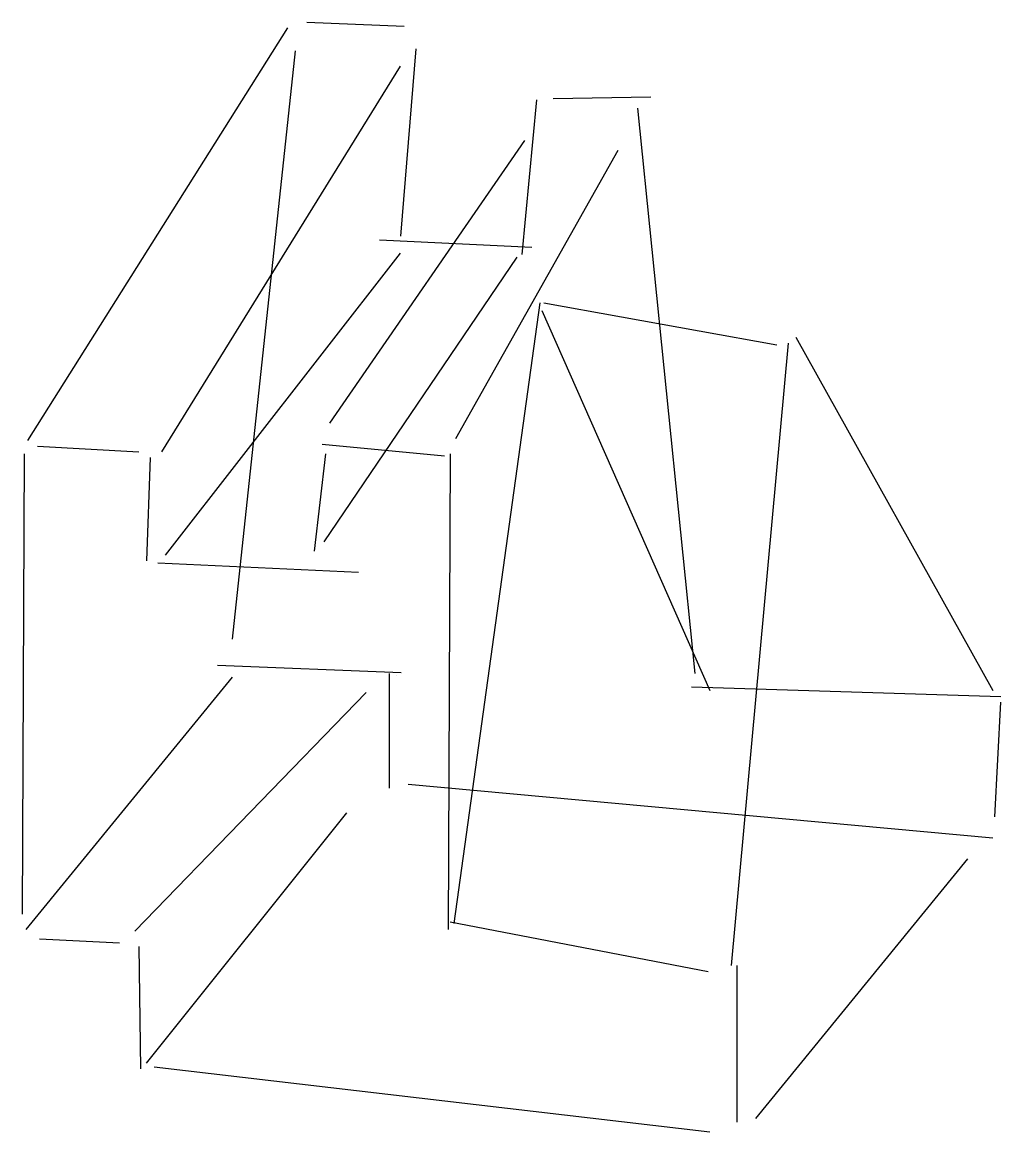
# Model space of a CAD drawing. Header units: metres. Extents: x -108 to 41, y -301 to -131.
import ezdxf

# ---------------------------------------------------------------- set-up
doc = ezdxf.new("R2010")
doc.units = ezdxf.units.M

msp = doc.modelspace()

# ---------------------------------------------------------------- linework, layer by layer
at = {"color": 0, "linetype": 'CONTINUOUS'}
for p, q in [((-64.563407, -131.312934), (-49.697792, -131.895899)), ((-107.119874, -195.147634), (-67.478233, -132.187382)), ((-47.948896, -135.393691), (-50.280757, -163.958991)), ((-75.93123, -225.46183), (-66.312303, -135.685174)), ((-86.716088, -196.89653), (-50.280757, -138.017035)), ((-31.715185, -166.754487), (-29.502414, -143.151595)), ((-26.962145, -142.97224), (-12.09653, -142.680757)), ((-14.136909, -144.429653), (-5.392429, -230.708517)), ((-61.065615, -192.52429), (-31.334385, -149.384858)), ((-41.82776, -194.856151), (-17.051735, -150.842271)), ((-53.474101, -164.541716), (-30.240004, -165.648101)), ((-86.133123, -212.636593), (-50.280757, -166.582334)), ((-61.940063, -210.596215), (-32.500315, -167.1653)), ((-29.002524, -174.160883), (-42.119243, -268.892744)), ((-28.419558, -174.160883), (7.141325, -180.573502)), ((-28.711041, -175.326814), (-3.060568, -233.331861)), ((10.056151, -179.407571), (40.078864, -233.331861)), ((8.890221, -180.282019), (0.145741, -275.305363)), ((-105.662461, -196.022082), (-90.21388, -196.89653)), ((-62.231546, -195.730599), (-43.576656, -197.479495)), ((-107.702839, -197.188013), (-107.994322, -267.435331)), ((-88.464984, -197.770978), (-89.04795, -213.511041)), ((-63.397476, -212.053628), (-61.64858, -197.188013)), ((-42.702208, -197.188013), (-42.993691, -269.767192)), ((-87.299054, -213.802524), (-56.693375, -215.259937)), ((-78.183378, -229.449668), (-50.154944, -230.556053)), ((-107.411356, -269.767192), (-75.93123, -231.291483)), ((-52.029653, -230.708517), (-52.029653, -248.197476)), ((-50.863722, -231), (-50.863722, -231)), ((-90.796845, -270.058675), (-55.527445, -233.623344)), ((-5.899522, -232.768824), (41.306261, -234.244005)), ((41.244795, -235.080757), (40.370347, -252.569716)), ((-49.114826, -247.614511), (40.078864, -255.776025)), ((-89.04795, -290.170978), (-58.442271, -251.986751)), ((3.935016, -298.623975), (36.28959, -258.982334)), ((-42.702208, -268.601262), (-3.35205, -276.179811)), ((-105.370978, -271.224606), (-93.128707, -271.807571)), ((-90.21388, -272.390536), (-89.922397, -291.045426)), ((1.020189, -275.305363), (1.020189, -299.20694)), ((-87.882019, -290.753943), (-3.060568, -300.664353))]:
    msp.add_line(p, q, dxfattribs=at)

doc.saveas('drawing.dxf')
